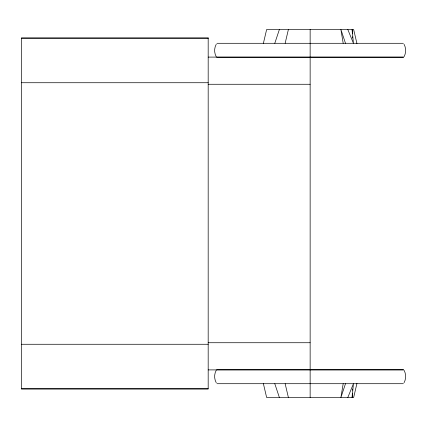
<?xml version="1.0" encoding="UTF-8"?>
<svg xmlns="http://www.w3.org/2000/svg" width="427" height="427" viewBox="0 0 427 427"><rect width="100%" height="100%" fill="white"/><g stroke="black" fill="none" stroke-linecap="round" stroke-linejoin="round"><path stroke-width="0.64" d="M352.334 393.566L352.152 397.51L353.433 383.702L347.808 397.51M352.488 390.278L352.547 388.965M343.191 383.702L340.895 397.51L345.491 383.702M263.32 43.618L266.645 29.49L353.636 29.49L356.961 43.618M285.145 43.298L288.396 29.49M356.961 383.382L353.636 397.51L266.645 397.51L263.32 383.382M274.791 43.298L279.386 29.49M216.227 44.296C214.103 48.064 214.103 52.937 216.227 56.706M216.227 370.294C214.103 374.063 214.103 378.936 216.227 382.704M404.054 56.706C406.173 52.937 406.173 48.064 404.054 44.296M404.054 382.704C406.173 378.936 406.173 374.063 404.054 370.294M21.35 38.2L208.179 38.2M216.895 43.298L403.387 43.298M208.179 57.101L403.387 57.101M216.564 57.213L403.718 57.213M21.35 82.731L208.179 82.731M208.179 84.268L310.141 84.268M208.179 342.732L310.141 342.732M21.35 344.269L208.179 344.269M216.564 369.787L403.718 369.787M208.179 369.899L403.387 369.899M216.895 383.702L403.387 383.702M21.35 388.8L208.179 388.8M347.808 29.49L353.433 43.298L352.152 29.49L352.334 33.434M345.491 43.298L340.895 29.49L343.191 43.298M274.791 383.702L279.386 397.51M285.145 383.702L288.396 397.51M352.488 36.722L352.547 38.035M310.141 29.49L310.141 397.51M208.179 37.971L21.35 37.971L21.35 388.96L208.179 388.96L208.179 37.971"/></g></svg>
